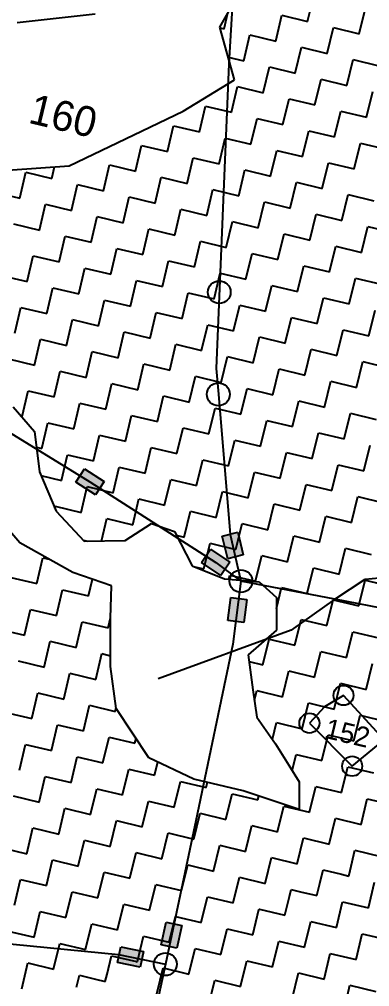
# Model space of a CAD drawing. Header units: metres. Extents: x 318142 to 321969, y 1858939 to 1863690.
# Drawn here: x 319203 to 319420, y 1860778 to 1861377 of the extents above; entities that cross this region are included whole.
import ezdxf

# ---------------------------------------------------------------- set-up
doc = ezdxf.new("R2010")
doc.units = ezdxf.units.M
for name, color, linetype in [('LINE_WATER', 4, 'Continuous'), ('POLY_HATCH', 12, 'Continuous'), ('POLY_PARCEL', 6, 'Continuous'), ('POLY_WATER', 4, 'Continuous'), ('TEXT_PARCEL', 7, 'Continuous')]:
    doc.layers.add(name, color=color, linetype=linetype)
doc.styles.add('TEXT_MAP', font='')
doc.styles.get('TEXT_MAP').set_extended_font_data('Kruti Dev 050')

msp = doc.modelspace()

# ---------------------------------------------------------------- hatches: boundary and pattern name
for points in [[(319250.39, 1861082.67), (319255.77, 1861091.04), (319243.68, 1861098.83), (319238.29, 1861090.46)], [(319332.16, 1861043.19), (319341.82, 1861045.56), (319338.39, 1861059.53), (319328.73, 1861057.16)], [(319327.85, 1861032.73), (319333.46, 1861040.95), (319321.58, 1861049.06), (319315.97, 1861040.84)], [(319343.93, 1861017.95), (319334.06, 1861019.21), (319332.23, 1861004.94), (319342.1, 1861003.68)], [(319291.08, 1860804.08), (319300.81, 1860802.01), (319303.8, 1860816.08), (319294.07, 1860818.15)], [(319278.14, 1860790.23), (319280.15, 1860799.97), (319266.06, 1860802.87), (319264.05, 1860793.13)]]:
    msp.add_hatch(color=256).paths.add_polyline_path(points)

# ---------------------------------------------------------------- linework, layer by layer
for p, q in [((319238.29, 1861090.46), (319243.68, 1861098.83)), ((319243.68, 1861098.83), (319255.77, 1861091.04)), ((319250.39, 1861082.67), (319238.29, 1861090.46)), ((319255.77, 1861091.04), (319250.39, 1861082.67)), ((319328.73, 1861057.16), (319338.39, 1861059.53)), ((319332.16, 1861043.19), (319328.73, 1861057.16)), ((319338.39, 1861059.53), (319341.82, 1861045.56)), ((319315.97, 1861040.84), (319321.58, 1861049.06)), ((319321.58, 1861049.06), (319333.46, 1861040.95)), ((319341.82, 1861045.56), (319332.16, 1861043.19)), ((319327.85, 1861032.73), (319315.97, 1861040.84)), ((319333.46, 1861040.95), (319327.85, 1861032.73)), ((319332.23, 1861004.94), (319334.06, 1861019.21)), ((319334.06, 1861019.21), (319343.93, 1861017.95)), ((319343.93, 1861017.95), (319342.1, 1861003.68)), ((319342.1, 1861003.68), (319332.23, 1861004.94)), ((319291.08, 1860804.08), (319294.07, 1860818.15)), ((319294.07, 1860818.15), (319303.8, 1860816.08)), ((319303.8, 1860816.08), (319300.81, 1860802.01)), ((319264.05, 1860793.13), (319266.06, 1860802.87)), ((319266.06, 1860802.87), (319280.15, 1860799.97)), ((319300.81, 1860802.01), (319291.08, 1860804.08)), ((319280.15, 1860799.97), (319278.14, 1860790.23)), ((319278.14, 1860790.23), (319264.05, 1860793.13))]:
    msp.add_line(p, q)
for centre, radius in [((319326.95, 1861208.18), 7.04), ((319326.38, 1861144.94), 7.04), ((319340.37, 1861029.27), 7.04), ((319403.74, 1860958.57), 6.16), ((319382.66, 1860941.37), 6.16), ((319409.1, 1860914.7), 6.16), ((319293.62, 1860792.12), 7.04)]:
    msp.add_circle(centre, radius)
at = {"layer": 'LINE_WATER'}
for p, q in [((319398.41, 1861018.03), (319371.47, 1860998.9)), ((319371.47, 1860998.9), (319289.15, 1860968.78))]:
    msp.add_line(p, q, dxfattribs=at)
at = {"layer": 'POLY_HATCH'}
for p, q in [((319327.31, 1861372.28), (319344.92, 1861403.55)), ((319336.43, 1861339.69), (319327.31, 1861372.28)), ((319304.73, 1861320.23), (319336.43, 1861339.69)), ((319274.18, 1861305.56), (319304.73, 1861320.23)), ((319234.1, 1861286.41), (319274.18, 1861305.56)), ((319196.24, 1861283.62), (319234.1, 1861286.41)), ((319199.45, 1861137.22), (319212.79, 1861121.91)), ((319212.79, 1861121.91), (319215.73, 1861096.95)), ((319215.73, 1861096.95), (319226.11, 1861072.63)), ((319203.6, 1861052.94), (319184.65, 1861075.26)), ((319226.11, 1861072.63), (319243.5, 1861053.93)), ((319268.69, 1861054.38), (319285, 1861065.04)), ((319285, 1861065.04), (319299.18, 1861060.03)), ((319243.5, 1861053.93), (319268.69, 1861054.38)), ((319299.18, 1861060.03), (319310.29, 1861038.78)), ((319236.45, 1861034.59), (319203.6, 1861052.94)), ((319310.29, 1861038.78), (319330.23, 1861030.78)), ((319260.4, 1861026.44), (319236.45, 1861034.59)), ((319330.23, 1861030.78), (319351.64, 1861028.9)), ((319259.66, 1861006.4), (319260.4, 1861026.44)), ((319351.64, 1861028.9), (319362.24, 1861019.09)), ((319362.24, 1861019.09), (319362.27, 1860998.87)), ((319259.79, 1860976.45), (319259.66, 1861006.4)), ((319362.27, 1860998.87), (319344.87, 1860983.62)), ((319344.87, 1860983.62), (319347.77, 1860961.9)), ((319263.31, 1860950.54), (319259.79, 1860976.45)), ((319347.77, 1860961.9), (319350.24, 1860945.14)), ((319283.5, 1860919.84), (319263.31, 1860950.54)), ((319350.24, 1860945.14), (319361.69, 1860928.66)), ((319361.69, 1860928.66), (319369.85, 1860915.39)), ((319311.13, 1860906.77), (319283.5, 1860919.84)), ((319369.85, 1860915.39), (319376.26, 1860904.96)), ((319341.76, 1860899.46), (319311.13, 1860906.77)), ((319376.26, 1860904.96), (319376.25, 1860887.99)), ((319376.25, 1860887.99), (319341.76, 1860899.46))]:
    msp.add_line(p, q, dxfattribs=at)
at = {"layer": 'POLY_HATCH', "linetype": 'Continuous'}
for p, q in [((319381.58, 1861375.75), (319385.39, 1861391.71)), ((319413.5, 1861368.12), (319417.31, 1861384.08)), ((319329.89, 1861371.22), (319332.23, 1861381.02)), ((319361.81, 1861363.6), (319365.62, 1861379.56)), ((319365.62, 1861379.56), (319381.58, 1861375.75)), ((319327.44, 1861371.81), (319329.89, 1861371.22)), ((319393.73, 1861355.98), (319397.54, 1861371.93)), ((319397.54, 1861371.93), (319413.5, 1861368.12)), ((319342.04, 1861351.45), (319345.85, 1861367.41)), ((319345.85, 1861367.41), (319361.81, 1861363.6)), ((319373.95, 1861343.83), (319377.77, 1861359.79)), ((319377.77, 1861359.79), (319393.73, 1861355.98)), ((319332.5, 1861353.73), (319342.04, 1861351.45)), ((319354.18, 1861331.68), (319358, 1861347.64)), ((319358, 1861347.64), (319373.95, 1861343.83)), ((319405.87, 1861336.21), (319409.68, 1861352.16)), ((319409.68, 1861352.16), (319425.64, 1861348.35)), ((319386.1, 1861324.06), (319389.91, 1861340.02)), ((319389.91, 1861340.02), (319405.87, 1861336.21)), ((319334.41, 1861319.54), (319338.23, 1861335.49)), ((319338.23, 1861335.49), (319354.18, 1861331.68)), ((319418.02, 1861316.43), (319421.83, 1861332.39)), ((319366.33, 1861311.91), (319370.14, 1861327.87)), ((319370.14, 1861327.87), (319386.1, 1861324.06)), ((319314.64, 1861307.39), (319318.45, 1861323.35)), ((319318.45, 1861323.35), (319334.41, 1861319.54)), ((319398.25, 1861304.29), (319402.06, 1861320.25)), ((319402.06, 1861320.25), (319418.02, 1861316.43)), ((319346.56, 1861299.77), (319350.37, 1861315.72)), ((319350.37, 1861315.72), (319366.33, 1861311.91)), ((319294.87, 1861295.24), (319298.68, 1861311.2)), ((319298.68, 1861311.2), (319314.64, 1861307.39)), ((319378.48, 1861292.14), (319382.29, 1861308.1)), ((319382.29, 1861308.1), (319398.25, 1861304.29)), ((319326.79, 1861287.62), (319330.6, 1861303.58)), ((319330.6, 1861303.58), (319346.56, 1861299.77)), ((319410.39, 1861284.52), (319414.21, 1861300.48)), ((319414.21, 1861300.48), (319430.17, 1861296.66)), ((319275.1, 1861283.1), (319278.91, 1861299.05)), ((319278.91, 1861299.05), (319294.87, 1861295.24)), ((319358.71, 1861279.99), (319362.52, 1861295.95)), ((319362.52, 1861295.95), (319378.48, 1861292.14)), ((319243.14, 1861290.73), (319243.18, 1861290.72)), ((319243.18, 1861290.72), (319243.19, 1861290.75)), ((319307.02, 1861275.47), (319310.83, 1861291.43)), ((319310.83, 1861291.43), (319326.79, 1861287.62)), ((319390.62, 1861272.37), (319394.44, 1861288.33)), ((319394.44, 1861288.33), (319410.39, 1861284.52)), ((319203.64, 1861266.43), (319207.45, 1861282.39)), ((319207.45, 1861282.39), (319223.41, 1861278.57)), ((319223.41, 1861278.57), (319225.13, 1861285.75)), ((319255.33, 1861270.95), (319259.14, 1861286.91)), ((319259.14, 1861286.91), (319275.1, 1861283.1)), ((319338.94, 1861267.85), (319342.75, 1861283.81)), ((319342.75, 1861283.81), (319358.71, 1861279.99)), ((319287.25, 1861263.33), (319291.06, 1861279.28)), ((319291.06, 1861279.28), (319307.02, 1861275.47)), ((319370.85, 1861260.22), (319374.66, 1861276.18)), ((319374.66, 1861276.18), (319390.62, 1861272.37)), ((319187.68, 1861270.24), (319203.64, 1861266.43)), ((319235.56, 1861258.8), (319239.37, 1861274.76)), ((319239.37, 1861274.76), (319255.33, 1861270.95)), ((319319.16, 1861255.7), (319322.98, 1861271.66)), ((319322.98, 1861271.66), (319338.94, 1861267.85)), ((319267.48, 1861251.18), (319271.29, 1861267.14)), ((319271.29, 1861267.14), (319287.25, 1861263.33)), ((319351.08, 1861248.08), (319354.89, 1861264.04)), ((319354.89, 1861264.04), (319370.85, 1861260.22)), ((319402.77, 1861252.6), (319406.58, 1861268.56)), ((319406.58, 1861268.56), (319422.54, 1861264.75)), ((319215.79, 1861246.66), (319219.6, 1861262.62)), ((319219.6, 1861262.62), (319235.56, 1861258.8)), ((319299.39, 1861243.55), (319303.21, 1861259.51)), ((319303.21, 1861259.51), (319319.16, 1861255.7)), ((319247.71, 1861239.03), (319251.52, 1861254.99)), ((319251.52, 1861254.99), (319267.48, 1861251.18)), ((319331.31, 1861235.93), (319335.12, 1861251.89)), ((319335.12, 1861251.89), (319351.08, 1861248.08)), ((319383, 1861240.45), (319386.81, 1861256.41)), ((319386.81, 1861256.41), (319402.77, 1861252.6)), ((319199.83, 1861250.47), (319215.79, 1861246.66)), ((319279.62, 1861231.41), (319283.44, 1861247.37)), ((319283.44, 1861247.37), (319299.39, 1861243.55)), ((319414.92, 1861232.83), (319418.73, 1861248.79)), ((319418.73, 1861248.79), (319434.69, 1861244.98)), ((319227.94, 1861226.89), (319231.75, 1861242.84)), ((319231.75, 1861242.84), (319247.71, 1861239.03)), ((319363.23, 1861228.31), (319367.04, 1861244.27)), ((319367.04, 1861244.27), (319383, 1861240.45)), ((319259.85, 1861219.26), (319263.66, 1861235.22)), ((319263.66, 1861235.22), (319279.62, 1861231.41)), ((319311.54, 1861223.78), (319315.35, 1861239.74)), ((319315.35, 1861239.74), (319331.31, 1861235.93)), ((319395.15, 1861220.68), (319398.96, 1861236.64)), ((319398.96, 1861236.64), (319414.92, 1861232.83)), ((319208.16, 1861214.74), (319211.98, 1861230.7)), ((319211.98, 1861230.7), (319227.94, 1861226.89)), ((319343.46, 1861216.16), (319347.27, 1861232.12)), ((319347.27, 1861232.12), (319363.23, 1861228.31)), ((319240.08, 1861207.12), (319243.89, 1861223.07)), ((319243.89, 1861223.07), (319259.85, 1861219.26)), ((319291.77, 1861211.64), (319295.58, 1861227.6)), ((319295.58, 1861227.6), (319311.54, 1861223.78)), ((319375.38, 1861208.54), (319379.19, 1861224.49)), ((319379.19, 1861224.49), (319395.15, 1861220.68)), ((319192.21, 1861218.55), (319208.16, 1861214.74)), ((319323.69, 1861204.01), (319327.5, 1861219.97)), ((319327.5, 1861219.97), (319343.46, 1861216.16)), ((319407.29, 1861200.91), (319411.1, 1861216.87)), ((319411.1, 1861216.87), (319427.06, 1861213.06)), ((319220.31, 1861194.97), (319224.12, 1861210.93)), ((319224.12, 1861210.93), (319240.08, 1861207.12)), ((319272, 1861199.49), (319275.81, 1861215.45)), ((319275.81, 1861215.45), (319291.77, 1861211.64)), ((319355.6, 1861196.39), (319359.42, 1861212.35)), ((319359.42, 1861212.35), (319375.38, 1861208.54)), ((319303.92, 1861191.87), (319307.73, 1861207.83)), ((319307.73, 1861207.83), (319323.69, 1861204.01)), ((319387.52, 1861188.76), (319391.33, 1861204.72)), ((319391.33, 1861204.72), (319407.29, 1861200.91)), ((319200.54, 1861182.82), (319204.35, 1861198.78)), ((319204.35, 1861198.78), (319220.31, 1861194.97)), ((319252.23, 1861187.34), (319256.04, 1861203.3)), ((319256.04, 1861203.3), (319272, 1861199.49)), ((319335.83, 1861184.24), (319339.65, 1861200.2)), ((319339.65, 1861200.2), (319355.6, 1861196.39)), ((319284.15, 1861179.72), (319287.96, 1861195.68)), ((319287.96, 1861195.68), (319303.92, 1861191.87)), ((319367.75, 1861176.62), (319371.56, 1861192.58)), ((319371.56, 1861192.58), (319387.52, 1861188.76)), ((319419.44, 1861181.14), (319423.25, 1861197.1)), ((319232.46, 1861175.2), (319236.27, 1861191.16)), ((319236.27, 1861191.16), (319252.23, 1861187.34)), ((319316.06, 1861172.1), (319319.87, 1861188.05)), ((319319.87, 1861188.05), (319335.83, 1861184.24)), ((319264.37, 1861167.57), (319268.19, 1861183.53)), ((319268.19, 1861183.53), (319284.15, 1861179.72)), ((319347.98, 1861164.47), (319351.79, 1861180.43)), ((319351.79, 1861180.43), (319367.75, 1861176.62)), ((319399.67, 1861168.99), (319403.48, 1861184.95)), ((319403.48, 1861184.95), (319419.44, 1861181.14)), ((319212.69, 1861163.05), (319216.5, 1861179.01)), ((319216.5, 1861179.01), (319232.46, 1861175.2)), ((319296.29, 1861159.95), (319300.1, 1861175.91)), ((319300.1, 1861175.91), (319316.06, 1861172.1)), ((319244.6, 1861155.43), (319248.42, 1861171.39)), ((319248.42, 1861171.39), (319264.37, 1861167.57)), ((319328.21, 1861152.33), (319332.02, 1861168.28)), ((319332.02, 1861168.28), (319347.98, 1861164.47)), ((319379.9, 1861156.85), (319383.71, 1861172.81)), ((319383.71, 1861172.81), (319399.67, 1861168.99)), ((319196.73, 1861166.86), (319212.69, 1861163.05)), ((319276.52, 1861147.8), (319280.33, 1861163.76)), ((319280.33, 1861163.76), (319296.29, 1861159.95)), ((319411.81, 1861149.22), (319415.63, 1861165.18)), ((319415.63, 1861165.18), (319431.59, 1861161.37)), ((319224.83, 1861143.28), (319228.65, 1861159.24)), ((319228.65, 1861159.24), (319244.6, 1861155.43)), ((319308.44, 1861140.18), (319312.25, 1861156.14)), ((319312.25, 1861156.14), (319328.21, 1861152.33)), ((319360.13, 1861144.7), (319363.94, 1861160.66)), ((319363.94, 1861160.66), (319379.9, 1861156.85)), ((319256.75, 1861135.66), (319260.56, 1861151.61)), ((319260.56, 1861151.61), (319276.52, 1861147.8)), ((319392.04, 1861137.08), (319395.86, 1861153.04)), ((319395.86, 1861153.04), (319411.81, 1861149.22)), ((319205.06, 1861131.13), (319208.87, 1861147.09)), ((319208.87, 1861147.09), (319224.83, 1861143.28)), ((319288.67, 1861128.03), (319292.48, 1861143.99)), ((319292.48, 1861143.99), (319308.44, 1861140.18)), ((319340.36, 1861132.55), (319344.17, 1861148.51)), ((319344.17, 1861148.51), (319360.13, 1861144.7)), ((319236.98, 1861123.51), (319240.79, 1861139.47)), ((319240.79, 1861139.47), (319256.75, 1861135.66)), ((319372.27, 1861124.93), (319376.09, 1861140.89)), ((319376.09, 1861140.89), (319392.04, 1861137.08)), ((319320.59, 1861120.41), (319324.4, 1861136.37)), ((319324.4, 1861136.37), (319340.36, 1861132.55)), ((319404.19, 1861117.31), (319408, 1861133.26)), ((319408, 1861133.26), (319423.96, 1861129.45)), ((319204.67, 1861131.23), (319205.06, 1861131.13)), ((319217.21, 1861111.36), (319221.02, 1861127.32)), ((319221.02, 1861127.32), (319236.98, 1861123.51)), ((319268.9, 1861115.89), (319272.71, 1861131.84)), ((319272.71, 1861131.84), (319288.67, 1861128.03)), ((319352.5, 1861112.78), (319356.31, 1861128.74)), ((319356.31, 1861128.74), (319372.27, 1861124.93)), ((319300.81, 1861108.26), (319304.63, 1861124.22)), ((319304.63, 1861124.22), (319320.59, 1861120.41)), ((319384.42, 1861105.16), (319388.23, 1861121.12)), ((319388.23, 1861121.12), (319404.19, 1861117.31)), ((319249.13, 1861103.74), (319252.94, 1861119.7)), ((319252.94, 1861119.7), (319268.9, 1861115.89)), ((319332.73, 1861100.64), (319336.54, 1861116.6)), ((319336.54, 1861116.6), (319352.5, 1861112.78)), ((319213.94, 1861112.14), (319217.21, 1861111.36)), ((319281.04, 1861096.11), (319284.86, 1861112.07)), ((319284.86, 1861112.07), (319300.81, 1861108.26)), ((319364.65, 1861093.01), (319368.46, 1861108.97)), ((319368.46, 1861108.97), (319384.42, 1861105.16)), ((319416.34, 1861097.54), (319420.15, 1861113.49)), ((319229.36, 1861091.59), (319233.17, 1861107.55)), ((319233.17, 1861107.55), (319249.13, 1861103.74)), ((319312.96, 1861088.49), (319316.77, 1861104.45)), ((319316.77, 1861104.45), (319332.73, 1861100.64)), ((319261.27, 1861083.97), (319265.09, 1861099.93)), ((319265.09, 1861099.93), (319281.04, 1861096.11)), ((319344.88, 1861080.87), (319348.69, 1861096.83)), ((319348.69, 1861096.83), (319364.65, 1861093.01)), ((319396.57, 1861085.39), (319400.38, 1861101.35)), ((319400.38, 1861101.35), (319416.34, 1861097.54)), ((319216.73, 1861094.61), (319229.36, 1861091.59)), ((319293.19, 1861076.34), (319297, 1861092.3)), ((319297, 1861092.3), (319312.96, 1861088.49)), ((319241.5, 1861071.82), (319245.31, 1861087.78)), ((319245.31, 1861087.78), (319261.27, 1861083.97)), ((319325.11, 1861068.72), (319328.92, 1861084.68)), ((319328.92, 1861084.68), (319344.88, 1861080.87)), ((319376.8, 1861073.24), (319380.61, 1861089.2)), ((319380.61, 1861089.2), (319396.57, 1861085.39)), ((319273.42, 1861064.2), (319277.23, 1861080.16)), ((319277.23, 1861080.16), (319293.19, 1861076.34)), ((319408.71, 1861065.62), (319412.53, 1861081.58)), ((319412.53, 1861081.58), (319428.48, 1861077.76)), ((319225.29, 1861074.56), (319225.54, 1861075.63)), ((319225.54, 1861075.63), (319241.5, 1861071.82)), ((319305.34, 1861056.57), (319309.15, 1861072.53)), ((319309.15, 1861072.53), (319325.11, 1861068.72)), ((319357.02, 1861061.1), (319360.84, 1861077.05)), ((319360.84, 1861077.05), (319376.8, 1861073.24)), ((319254.14, 1861054.12), (319257.46, 1861068.01)), ((319257.46, 1861068.01), (319273.42, 1861064.2)), ((319388.94, 1861053.47), (319392.75, 1861069.43)), ((319392.75, 1861069.43), (319408.71, 1861065.62)), ((319337.25, 1861048.95), (319341.07, 1861064.91)), ((319341.07, 1861064.91), (319357.02, 1861061.1)), ((319242.84, 1861054.63), (319245.64, 1861053.96)), ((319300.37, 1861057.76), (319305.34, 1861056.57)), ((319369.17, 1861041.32), (319372.98, 1861057.28)), ((319372.98, 1861057.28), (319388.94, 1861053.47)), ((319317.48, 1861036.8), (319321.3, 1861052.76)), ((319321.3, 1861052.76), (319337.25, 1861048.95)), ((319401.09, 1861033.7), (319404.9, 1861049.66)), ((319404.9, 1861049.66), (319420.86, 1861045.85)), ((319214.11, 1861027.76), (319217.92, 1861043.72)), ((319217.92, 1861043.72), (319221.75, 1861042.8)), ((319349.4, 1861029.18), (319353.21, 1861045.14)), ((319353.21, 1861045.14), (319369.17, 1861041.32)), ((319311.88, 1861038.14), (319317.48, 1861036.8)), ((319381.32, 1861021.55), (319385.13, 1861037.51)), ((319385.13, 1861037.51), (319401.09, 1861033.7)), ((319198.15, 1861031.57), (319214.11, 1861027.76)), ((319246.02, 1861020.13), (319248.5, 1861030.49)), ((319332.86, 1861030.55), (319333.44, 1861032.99)), ((319333.44, 1861032.99), (319349.4, 1861029.18)), ((319362.25, 1861012.36), (319365.36, 1861025.37)), ((319365.36, 1861025.37), (319381.32, 1861021.55)), ((319413.24, 1861013.93), (319417.05, 1861029.89)), ((319417.05, 1861029.89), (319433.01, 1861026.08)), ((319226.25, 1861007.99), (319230.07, 1861023.95)), ((319230.07, 1861023.95), (319246.02, 1861020.13)), ((319393.46, 1861001.78), (319397.28, 1861017.74)), ((319397.28, 1861017.74), (319413.24, 1861013.93)), ((319206.48, 1860995.84), (319210.3, 1861011.8)), ((319210.3, 1861011.8), (319226.25, 1861007.99)), ((319258.17, 1861000.36), (319259.67, 1861006.64)), ((319238.4, 1860988.22), (319242.21, 1861004.17)), ((319242.21, 1861004.17), (319258.17, 1861000.36)), ((319373.69, 1860989.64), (319377.51, 1861005.6)), ((319377.51, 1861005.6), (319393.46, 1861001.78)), ((319190.52, 1860999.65), (319206.48, 1860995.84)), ((319405.61, 1860982.01), (319409.42, 1860997.97)), ((319409.42, 1860997.97), (319425.38, 1860994.16)), ((319218.63, 1860976.07), (319222.44, 1860992.03)), ((319222.44, 1860992.03), (319238.4, 1860988.22)), ((319353.92, 1860977.49), (319357.74, 1860993.45)), ((319357.74, 1860993.45), (319373.69, 1860989.64)), ((319250.55, 1860968.45), (319254.36, 1860984.4)), ((319254.36, 1860984.4), (319259.76, 1860983.11)), ((319385.84, 1860969.87), (319389.65, 1860985.82)), ((319389.65, 1860985.82), (319405.61, 1860982.01)), ((319202.67, 1860979.88), (319218.63, 1860976.07)), ((319345.42, 1860979.52), (319353.92, 1860977.49)), ((319417.76, 1860962.24), (319421.57, 1860978.2)), ((319230.78, 1860956.3), (319234.59, 1860972.26)), ((319234.59, 1860972.26), (319250.55, 1860968.45)), ((319366.07, 1860957.72), (319369.88, 1860973.68)), ((319369.88, 1860973.68), (319385.84, 1860969.87)), ((319397.99, 1860950.1), (319401.8, 1860966.05)), ((319401.8, 1860966.05), (319417.76, 1860962.24)), ((319211.01, 1860944.15), (319214.82, 1860960.11)), ((319214.82, 1860960.11), (319230.78, 1860956.3)), ((319348.7, 1860955.62), (319350.11, 1860961.53)), ((319350.11, 1860961.53), (319366.07, 1860957.72)), ((319242.92, 1860936.53), (319246.73, 1860952.49)), ((319246.73, 1860952.49), (319262.69, 1860948.67)), ((319378.22, 1860937.95), (319382.03, 1860953.91)), ((319382.03, 1860953.91), (319397.99, 1860950.1)), ((319195.05, 1860947.96), (319211.01, 1860944.15)), ((319262.69, 1860948.67), (319263.25, 1860951.01)), ((319359.78, 1860931.4), (319362.26, 1860941.76)), ((319362.26, 1860941.76), (319378.22, 1860937.95)), ((319410.13, 1860930.32), (319413.95, 1860946.28)), ((319413.95, 1860946.28), (319429.9, 1860942.47)), ((319223.15, 1860924.38), (319226.96, 1860940.34)), ((319226.96, 1860940.34), (319242.92, 1860936.53)), ((319255.07, 1860916.76), (319258.88, 1860932.72)), ((319258.88, 1860932.72), (319274.84, 1860928.9)), ((319274.84, 1860928.9), (319275.56, 1860931.92)), ((319390.36, 1860918.18), (319394.18, 1860934.14)), ((319394.18, 1860934.14), (319410.13, 1860930.32)), ((319203.38, 1860912.24), (319207.19, 1860928.19)), ((319207.19, 1860928.19), (319223.15, 1860924.38)), ((319235.3, 1860904.61), (319239.11, 1860920.57)), ((319239.11, 1860920.57), (319255.07, 1860916.76)), ((319286.99, 1860909.13), (319288.93, 1860917.27)), ((319371.99, 1860911.9), (319374.4, 1860921.99)), ((319374.4, 1860921.99), (319390.36, 1860918.18)), ((319267.22, 1860896.99), (319271.03, 1860912.95)), ((319271.03, 1860912.95), (319286.99, 1860909.13)), ((319402.51, 1860898.41), (319406.32, 1860914.37)), ((319406.32, 1860914.37), (319422.28, 1860910.55)), ((319215.53, 1860892.46), (319219.34, 1860908.42)), ((319219.34, 1860908.42), (319235.3, 1860904.61)), ((319299.13, 1860889.36), (319302.95, 1860905.32)), ((319302.95, 1860905.32), (319318.9, 1860901.51)), ((319318.9, 1860901.51), (319319.67, 1860904.73)), ((319247.45, 1860884.84), (319251.26, 1860900.8)), ((319251.26, 1860900.8), (319267.22, 1860896.99)), ((319382.74, 1860886.26), (319386.55, 1860902.22)), ((319386.55, 1860902.22), (319402.51, 1860898.41)), ((319199.57, 1860896.28), (319215.53, 1860892.46)), ((319279.36, 1860877.22), (319283.17, 1860893.17)), ((319283.17, 1860893.17), (319299.13, 1860889.36)), ((319331.05, 1860881.74), (319334.86, 1860897.7)), ((319334.86, 1860897.7), (319350.82, 1860893.88)), ((319350.82, 1860893.88), (319351.39, 1860896.26)), ((319414.66, 1860878.64), (319418.47, 1860894.6)), ((319418.47, 1860894.6), (319434.43, 1860890.78)), ((319227.67, 1860872.69), (319231.49, 1860888.65)), ((319231.49, 1860888.65), (319247.45, 1860884.84)), ((319362.97, 1860874.11), (319366.78, 1860890.07)), ((319366.78, 1860890.07), (319382.74, 1860886.26)), ((319259.59, 1860865.07), (319263.4, 1860881.03)), ((319263.4, 1860881.03), (319279.36, 1860877.22)), ((319311.28, 1860869.59), (319315.09, 1860885.55)), ((319315.09, 1860885.55), (319331.05, 1860881.74)), ((319394.89, 1860866.49), (319398.7, 1860882.45)), ((319398.7, 1860882.45), (319414.66, 1860878.64)), ((319207.9, 1860860.55), (319211.72, 1860876.51)), ((319211.72, 1860876.51), (319227.67, 1860872.69)), ((319343.2, 1860861.97), (319347.01, 1860877.93)), ((319347.01, 1860877.93), (319362.97, 1860874.11)), ((319239.82, 1860852.92), (319243.63, 1860868.88)), ((319243.63, 1860868.88), (319259.59, 1860865.07)), ((319291.51, 1860857.45), (319295.32, 1860873.4)), ((319295.32, 1860873.4), (319311.28, 1860869.59)), ((319375.11, 1860854.34), (319378.93, 1860870.3)), ((319378.93, 1860870.3), (319394.89, 1860866.49)), ((319191.95, 1860864.36), (319207.9, 1860860.55)), ((319323.43, 1860849.82), (319327.24, 1860865.78)), ((319327.24, 1860865.78), (319343.2, 1860861.97)), ((319407.84, 1860850.12), (319410.84, 1860862.68)), ((319410.84, 1860862.68), (319426.8, 1860858.87)), ((319220.05, 1860840.78), (319223.86, 1860856.73)), ((319223.86, 1860856.73), (319239.82, 1860852.92)), ((319271.74, 1860845.3), (319275.55, 1860861.26)), ((319275.55, 1860861.26), (319291.51, 1860857.45)), ((319355.34, 1860842.2), (319359.16, 1860858.16)), ((319359.16, 1860858.16), (319375.11, 1860854.34)), ((319303.66, 1860837.67), (319307.47, 1860853.63)), ((319307.47, 1860853.63), (319323.43, 1860849.82)), ((319200.28, 1860828.63), (319204.09, 1860844.59)), ((319204.09, 1860844.59), (319220.05, 1860840.78)), ((319251.97, 1860833.15), (319255.78, 1860849.11)), ((319255.78, 1860849.11), (319271.74, 1860845.3)), ((319335.57, 1860830.05), (319339.39, 1860846.01)), ((319339.39, 1860846.01), (319355.34, 1860842.2)), ((319389.06, 1860842.09), (319391.07, 1860850.53)), ((319391.07, 1860850.53), (319402.45, 1860847.81)), ((319402.45, 1860847.81), (319407.03, 1860846.72)), ((319407.03, 1860846.72), (319407.84, 1860850.12)), ((319283.88, 1860825.53), (319287.7, 1860841.49)), ((319287.7, 1860841.49), (319303.66, 1860837.67)), ((319387.26, 1860834.57), (319389.06, 1860842.09)), ((319419.18, 1860826.95), (319422.99, 1860842.91)), ((319232.2, 1860821.01), (319236.01, 1860836.96)), ((319236.01, 1860836.96), (319251.97, 1860833.15)), ((319315.8, 1860817.9), (319319.61, 1860833.86)), ((319319.61, 1860833.86), (319335.57, 1860830.05)), ((319367.49, 1860822.43), (319370.27, 1860834.06)), ((319370.27, 1860834.06), (319371.3, 1860838.38)), ((319371.3, 1860838.38), (319377.13, 1860836.99)), ((319377.13, 1860836.99), (319387.26, 1860834.57)), ((319264.11, 1860813.38), (319267.93, 1860829.34)), ((319267.93, 1860829.34), (319283.88, 1860825.53)), ((319399.41, 1860814.8), (319403.22, 1860830.76)), ((319403.22, 1860830.76), (319419.18, 1860826.95)), ((319212.43, 1860808.86), (319216.24, 1860824.82)), ((319216.24, 1860824.82), (319232.2, 1860821.01)), ((319296.03, 1860805.76), (319299.84, 1860821.72)), ((319299.84, 1860821.72), (319315.8, 1860817.9)), ((319347.72, 1860810.28), (319351.48, 1860826.03)), ((319351.48, 1860826.03), (319351.53, 1860826.24)), ((319351.53, 1860826.24), (319351.81, 1860826.17)), ((319351.81, 1860826.17), (319367.49, 1860822.43)), ((319244.34, 1860801.23), (319248.16, 1860817.19)), ((319248.16, 1860817.19), (319264.11, 1860813.38)), ((319379.64, 1860802.66), (319383.45, 1860818.61)), ((319383.45, 1860818.61), (319399.41, 1860814.8)), ((319196.47, 1860812.67), (319212.43, 1860808.86)), ((319276.33, 1860793.91), (319280.07, 1860809.57)), ((319280.07, 1860809.57), (319296.03, 1860805.76)), ((319327.95, 1860798.13), (319331.76, 1860814.09)), ((319331.76, 1860814.09), (319347.72, 1860810.28)), ((319411.55, 1860795.03), (319415.37, 1860810.99)), ((319415.37, 1860810.99), (319431.33, 1860807.18)), ((319224.57, 1860789.09), (319228.38, 1860805.05)), ((319228.38, 1860805.05), (319244.34, 1860801.23)), ((319359.87, 1860790.51), (319363.68, 1860806.47)), ((319363.68, 1860806.47), (319379.64, 1860802.66)), ((319257.55, 1860785.88), (319260.3, 1860797.42)), ((319260.3, 1860797.42), (319275.86, 1860793.71)), ((319308.18, 1860785.99), (319311.99, 1860801.95)), ((319311.99, 1860801.95), (319327.95, 1860798.13)), ((319391.78, 1860782.88), (319395.6, 1860798.84)), ((319395.6, 1860798.84), (319411.55, 1860795.03)), ((319204.8, 1860776.94), (319208.61, 1860792.9)), ((319208.61, 1860792.9), (319224.57, 1860789.09)), ((319275.86, 1860793.71), (319276.26, 1860793.61)), ((319276.26, 1860793.61), (319276.33, 1860793.91)), ((319340.1, 1860778.36), (319343.91, 1860794.32)), ((319343.91, 1860794.32), (319359.87, 1860790.51)), ((319238.76, 1860777.85), (319240.53, 1860785.28)), ((319240.53, 1860785.28), (319250.54, 1860782.89)), ((319256.49, 1860781.46), (319257.55, 1860785.88)), ((319288.41, 1860773.84), (319292.22, 1860789.8)), ((319292.22, 1860789.8), (319308.18, 1860785.99)), ((319372.01, 1860770.74), (319375.82, 1860786.7)), ((319375.82, 1860786.7), (319391.78, 1860782.88)), ((319250.54, 1860782.89), (319256.49, 1860781.46)), ((319320.32, 1860766.22), (319324.14, 1860782.17)), ((319324.14, 1860782.17), (319340.1, 1860778.36)), ((319403.93, 1860763.11), (319407.74, 1860779.07)), ((319407.74, 1860779.07), (319423.7, 1860775.26))]:
    msp.add_line(p, q, dxfattribs=at)
at = {"layer": 'POLY_PARCEL'}
for p, q in [((319339, 1861449.26), (319332.83, 1861349.46)), ((319201.98, 1861375.2), (319250.27, 1861380.55)), ((319332.83, 1861349.46), (319328.91, 1861255.18)), ((319328.91, 1861255.18), (319324.98, 1861160.89)), ((319324.98, 1861160.89), (319326.38, 1861144.94)), ((319326.38, 1861144.94), (319333.63, 1861058.08)), ((319166.88, 1861140.02), (319247.03, 1861090.75)), ((319247.03, 1861090.75), (319324.72, 1861040.9)), ((319333.63, 1861058.08), (319340.37, 1861029.27)), ((319324.72, 1861040.9), (319340.37, 1861029.27)), ((319340.37, 1861029.27), (319335.37, 1860990.25)), ((319398.41, 1861018.03), (319340.37, 1861029.27)), ((319335.37, 1860990.25), (319312.52, 1860880.97)), ((319403.74, 1860958.57), (319392.03, 1860951.38)), ((319428.86, 1860931.09), (319403.74, 1860958.57)), ((319392.03, 1860951.38), (319382.66, 1860941.37)), ((319382.66, 1860941.37), (319409.1, 1860914.7)), ((319409.1, 1860914.7), (319428.86, 1860931.09)), ((319312.52, 1860880.97), (319293.62, 1860792.12)), ((319066.29, 1860817.76), (319264.62, 1860798.09)), ((319264.62, 1860798.09), (319293.62, 1860792.12)), ((319293.62, 1860792.12), (319270.63, 1860686.13))]:
    msp.add_line(p, q, dxfattribs=at)
at = {"layer": 'POLY_WATER'}
for p, q in [((319398.41, 1861018.03), (319417.21, 1861030.57)), ((319417.21, 1861030.57), (319453.37, 1861034)), ((319448.66, 1861008.29), (319398.41, 1861018.03))]:
    msp.add_line(p, q, dxfattribs=at)

# ---------------------------------------------------------------- texts
at = {"layer": 'TEXT_PARCEL', "style": 'TEXT_MAP'}
for s, height, p in [('160', 18.604, (319208.21, 1861313.15)), ('152', 12.403, (319391.32, 1860932.43))]:
    msp.add_text(s, height=height, rotation=346.56535, dxfattribs=at).set_placement(p)

doc.saveas('drawing.dxf')
